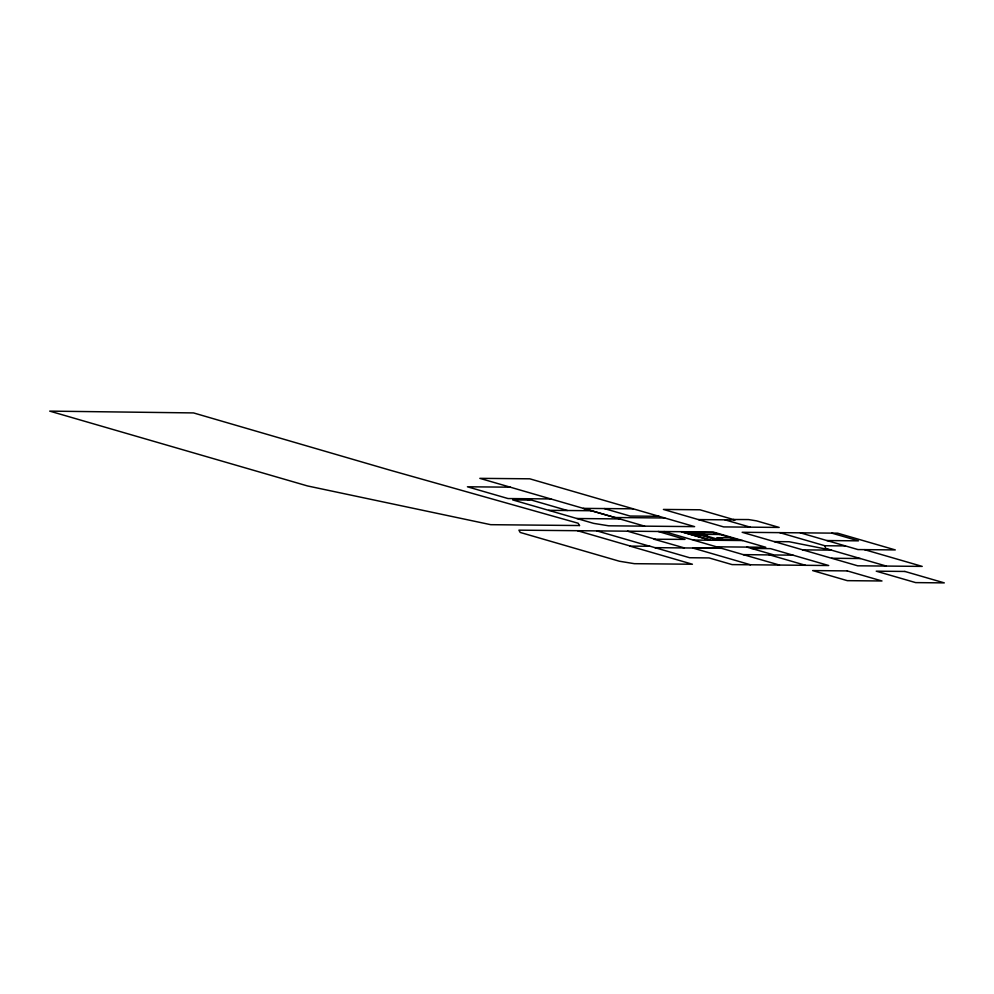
<?xml version="1.0" encoding="UTF-8"?>
<svg xmlns="http://www.w3.org/2000/svg" width="994" height="994" viewBox="0 0 994 994"><rect width="100%" height="100%" fill="white"/><g stroke="black" fill="none" stroke-linecap="round" stroke-linejoin="round"><path stroke-width="1.49" d="M664.004 531.529L743.226 554.627L793.013 555.174L828.698 565.524L732.106 564.604L709.095 557.932L689.637 557.733L650.126 546.253L629.972 546.116L692.42 564.232L634.408 563.685L619.411 561.237L520.21 532.449L518.893 530.15L713.133 532.001L765.802 547.284L716.525 546.812M684.381 547.93L654.102 539.245L685.003 539.382L658.214 531.479M644.659 526.161L479.829 478.35L529.752 478.81L694.62 526.634L608.639 525.801L593.617 523.366L512.693 499.907L531.417 500.069L567.4 510.506M510.295 487.172L467.428 486.787L508.046 498.553L550.887 498.951M633.253 508.829L583.316 508.369L619.722 518.93L576.893 518.52M548.663 510.332L591.48 510.73M659.01 516.308L630.022 516.035L604.29 508.568M614.888 517.526L664.8 517.986M698.372 519.576L734.864 519.924L699.925 509.785L663.408 509.437L723.644 526.907L779.172 527.429L756.558 520.868L748.557 519.564L733.41 519.489L734.864 519.912M800.282 532.821L857.959 549.57L895.283 549.918L837.607 533.182L742.158 532.287L857.698 565.81L922.208 566.394L864.42 549.632M700.77 534.287L719.755 534.474M692.781 535.058L707.281 535.194L695.713 531.84M731.323 537.829L716.823 537.692L723.756 539.705M826.896 540.55L858.431 540.848L831.816 533.132M693.327 540.053L742.543 540.537M774.239 541.593L789.124 541.73L831.357 550.129L802.742 549.868M779.694 532.635L824.821 545.743L845.409 545.917M751.489 548.452L770.449 548.626L793.013 555.174M654.959 547.657L721.619 548.29L692.731 548.005L750.495 564.778M831.667 558.255L860.295 558.529M743.226 554.627L779.482 565.052M746.854 547.098L773.282 554.751M886.3 566.071L825.778 548.502L824.821 545.731M724.924 519.825L750.209 527.168M694.545 532.473L719.234 539.655M690.88 531.79L702.447 535.145M768.859 554.664L805.5 565.3M686.046 531.74L697.614 535.107M524.857 498.715L529.491 500.057M627.537 531.181L655.369 539.257M596.835 530.883L649.765 546.253M577.489 530.709L630.569 546.116M579.502 525.54L490.725 524.683L307.494 485.942L49.7 411.118L193.532 412.92L389.549 470.038L578.135 523.229L579.502 525.54M713.518 532.66L690.793 532.436L715.543 539.63L738.269 539.841L713.518 532.66M847.248 570.904L812.632 570.581L847.335 580.658L881.989 580.981L847.248 570.904M904.888 571.451L876.236 571.177L915.648 582.608L944.3 582.882L904.888 571.451M710.524 540.214L681.213 531.691L710.524 540.227"/></g></svg>
